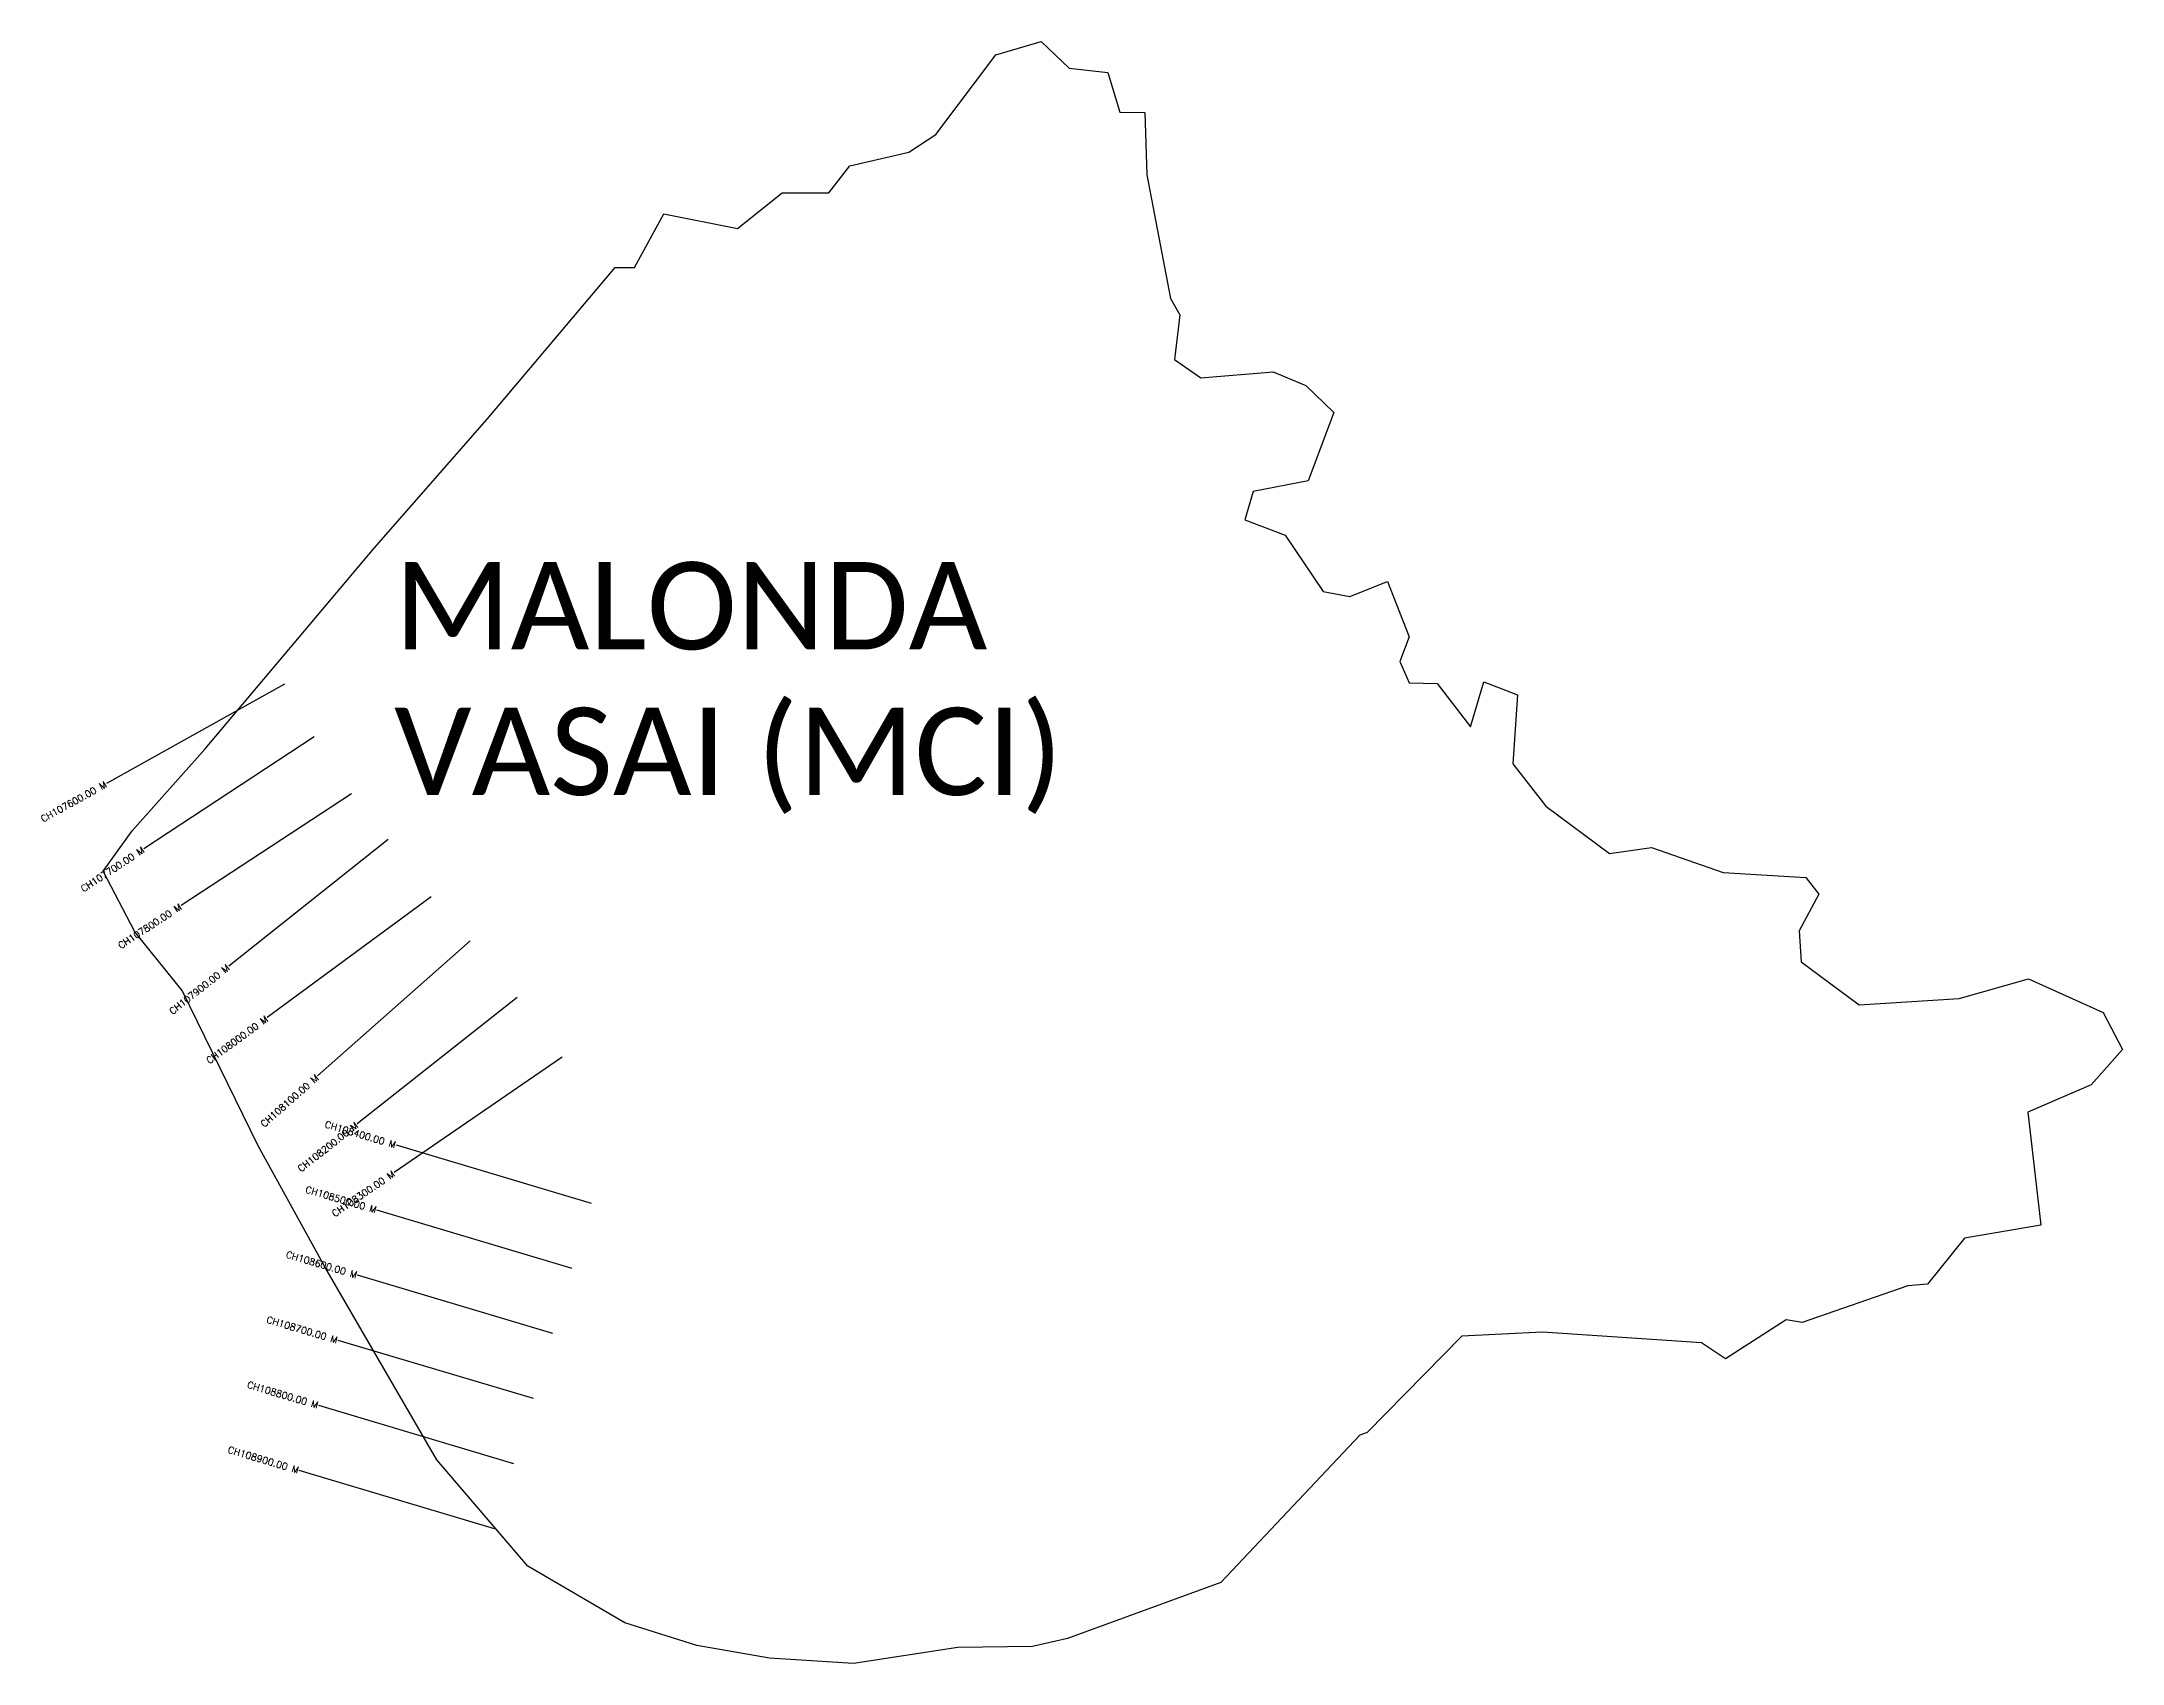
# Model space of a CAD drawing. Header units: metres. Extents: x 268033 to 271097, y 2138069 to 2140457.
import ezdxf
from ezdxf.enums import TextEntityAlignment as Align

# ---------------------------------------------------------------- set-up
doc = ezdxf.new("R2010")
doc.units = ezdxf.units.M
for name, color, linetype in [('CS', 134, 'Continuous'), ('CSMark', 6, 'Continuous'), ('village', 3, 'Continuous'), ('VILLAGE NAME', 250, 'Continuous')]:
    doc.layers.add(name, color=color, linetype=linetype)
doc.styles.get("Standard").update_dxf_attribs({"font": 'simplex.shx'})

msp = doc.modelspace()

# ---------------------------------------------------------------- linework, layer by layer
at = {"color": 6, "flags": 128}
msp.add_lwpolyline([(268949.3, 2140203), (269057.9, 2140181.2)], dxfattribs=at)
at = {"layer": 'CS'}
for p, q in [((268390.7, 2139510.2), (268128.6, 2139364.2)), ((268434.4, 2139432.6), (268183.6, 2139268)), ((268489.3, 2139349), (268238.5, 2139184.4)), ((268543.6, 2139281.6), (268308.6, 2139095.1)), ((268606.9, 2139197.4), (268365.4, 2139019.5)), ((268663.9, 2139132.6), (268439.5, 2138933.5)), ((268733.3, 2139049.1), (268497.9, 2138863.2)), ((268799.5, 2138961.3), (268552.2, 2138791.4)), ((268842.9, 2138745.8), (268555.4, 2138831.5)), ((268814.3, 2138650), (268526.8, 2138735.7)), ((268785.8, 2138554.2), (268498.3, 2138639.9)), ((268757.2, 2138458.3), (268469.7, 2138544)), ((268728.6, 2138362.5), (268441.1, 2138448.2)), ((268700, 2138266.7), (268412.5, 2138352.4))]:
    msp.add_line(p, q, dxfattribs=at)
at = {"layer": 'village', "color": 6}
for points in [[(269057.9, 2140181.2, 0), (269123.7, 2140234, 0), (269192, 2140234, 0), (269223.1, 2140273.5, 0), (269310.1, 2140293.5, 0), (269349.7, 2140319.5, 0), (269438.1, 2140437.1, 0), (269505, 2140456.5, 0), (269546.1, 2140417.4, 0), (269602.8, 2140411.1, 0), (269620.7, 2140352.4, 0), (269657.2, 2140351.9, 0), (269660.5, 2140260.3, 0), (269695.4, 2140078.2, 0), (269709.1, 2140054, 0), (269701.1, 2139988.3, 0), (269739.8, 2139961.2, 0), (269846.5, 2139970.5, 0), (269894.3, 2139950.3, 0), (269935.6, 2139910.2, 0), (269898, 2139809.6, 0), (269816.7, 2139794.2, 0), (269804.5, 2139752.3, 0), (269864.2, 2139729.6, 0), (269920.2, 2139646.6, 0), (269959.2, 2139639.4, 0), (270014.5, 2139661.7, 0), (270046.6, 2139579.9, 0), (270032.7, 2139543.9, 0), (270046.6, 2139512.2, 0), (270087.7, 2139511.5, 0), (270137, 2139447.5, 0), (270156.8, 2139514, 0), (270206.2, 2139494.9, 0), (270199.3, 2139393.3, 0), (270247.7, 2139330.8, 0), (270341.6, 2139261.2, 0), (270403.3, 2139269.9, 0), (270509.1, 2139233.1, 0), (270630.6, 2139225.8, 0), (270649.8, 2139201, 0), (270620.7, 2139147, 0), (270623.7, 2139101.6, 0)], [(270623.7, 2139101.6, 0), (270709.3, 2139038.2, 0), (270856.6, 2139047.6, 0), (270958.7, 2139076.5, 0), (271068.4, 2139027, 0), (271096.7, 2138972.5, 0), (271051, 2138920.5, 0), (270957.5, 2138880.4, 0), (270976.8, 2138713.7, 0), (270864.4, 2138694.7, 0), (270810, 2138627, 0), (270780.9, 2138624.5, 0), (270625.2, 2138570.4, 0), (270601.7, 2138574.2, 0), (270512.4, 2138517, 0), (270477.2, 2138540.5, 0), (270242.8, 2138556.2, 0), (270124.3, 2138550.5, 0), (269984.6, 2138408.7, 0), (269974, 2138404.5, 0), (269769.4, 2138187.4, 0), (269543.8, 2138105.1, 0), (269492.1, 2138093.4, 0), (269382.1, 2138092, 0), (269228.6, 2138068.5, 0), (269104.8, 2138076.4, 0), (268997.8, 2138094.8, 0), (268891.6, 2138128.1, 0), (268748.8, 2138211.6, 0), (268615.2, 2138368.1, 0), (268450, 2138652.4, 0), (268351.8, 2138830.6, 0), (268240.1, 2139059.2, 0), (268170.4, 2139145.9, 0), (268123.8, 2139235, 0), (268166.4, 2139294.2, 0), (268273.7, 2139415, 0), (268522.5, 2139710.4, 0), (268689.1, 2139900.6, 0), (268877.8, 2140124, 0), (268906.2, 2140124.1, 0), (268949.3, 2140203, 0)]]:
    msp.add_polyline3d(points, dxfattribs=at)

# ---------------------------------------------------------------- texts
at = {"layer": 'CSMark'}
for s, rotation, p in [('CH107600.00 M', 29.1204, (268127.7, 2139363.7)), ('CH107700.00 M', 33.2895, (268182.8, 2139267.4)), ('CH107800.00 M', 33.2895, (268237.7, 2139183.8)), ('CH107900.00 M', 38.4434, (268307.8, 2139094.5)), ('CH108000.00 M', 36.3752, (268364.6, 2139018.9)), ('CH108100.00 M', 41.5844, (268438.8, 2138932.8)), ('CH108200.00 M', 38.3049, (268497.1, 2138862.5)), ('CH108400.00 M', 343.4004, (268554.4, 2138831.8)), ('CH108500.00 M', 343.4004, (268525.9, 2138736)), ('CH108300.00 M', 34.5036, (268551.4, 2138790.8)), ('CH108600.00 M', 343.4004, (268497.3, 2138640.2)), ('CH108700.00 M', 343.4004, (268468.7, 2138544.3)), ('CH108800.00 M', 343.4004, (268440.2, 2138448.5)), ('CH108900.00 M', 343.4004, (268411.6, 2138352.7))]:
    msp.add_text(s, height=10, rotation=rotation, dxfattribs=at).set_placement(p, align=Align.MIDDLE_RIGHT)
at = {"layer": 'VILLAGE NAME', "insert": (268552.3, 2139690.1), "char_height": 128.647, "attachment_point": 1}
msp.add_mtext_dynamic_manual_height_columns('{\\fCalibri|b0|i0|c0|p34;MALONDA VASAI (MCI)}', width=1072.545, gutter_width=643.2, heights=[0], dxfattribs=at)

doc.saveas('drawing.dxf')
